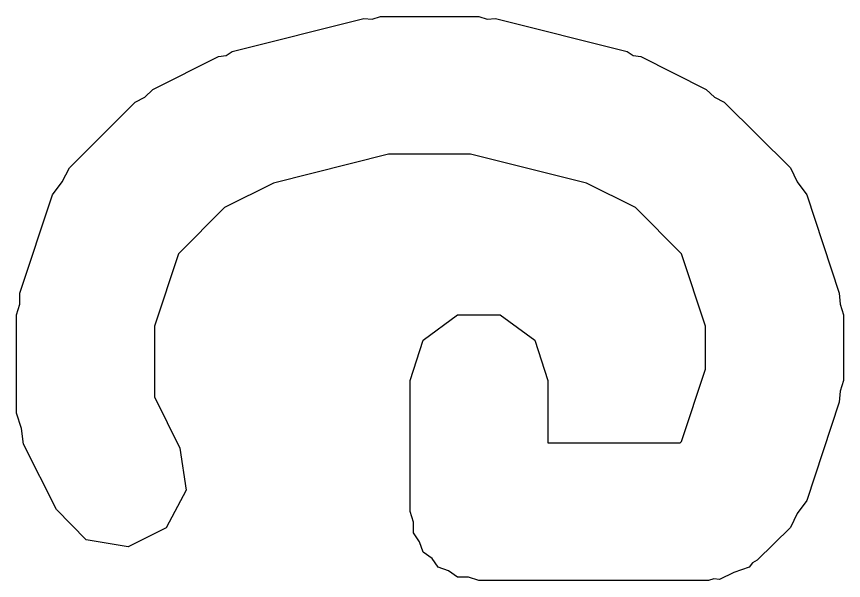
# Model space of a CAD drawing. Extents: x 102.4 to 200.2, y -128.1 to -62.9.
# Drawn here: x 191.028 to 192.228, y -87.386 to -86.567 of the extents above; entities that cross this region are included whole.
import ezdxf

# ---------------------------------------------------------------- set-up
doc = ezdxf.new("R2010")
doc.units = 0
doc.layers.add('BLACK', color=7, linetype='CONTINUOUS')

msp = doc.modelspace()

# ---------------------------------------------------------------- linework, layer by layer
at = {"layer": 'BLACK', "linetype": 'CONTINUOUS'}
for p, q in [((191.544, -86.5705), (191.556, -86.5667)), ((191.556, -86.5667), (191.699, -86.5667)), ((191.699, -86.5667), (191.711, -86.5705)), ((191.341, -86.6173), (191.532, -86.5697)), ((191.532, -86.5697), (191.544, -86.5705)), ((191.711, -86.5705), (191.723, -86.5697)), ((191.723, -86.5697), (191.914, -86.6173)), ((191.226, -86.6725), (191.321, -86.6248)), ((191.321, -86.6248), (191.332, -86.6232)), ((191.332, -86.6232), (191.341, -86.6173)), ((191.914, -86.6173), (191.923, -86.6232)), ((191.923, -86.6232), (191.934, -86.6248)), ((191.934, -86.6248), (192.029, -86.6725)), ((191.214, -86.6838), (191.226, -86.6725)), ((192.029, -86.6725), (192.041, -86.6838)), ((191.2, -86.6912), (191.214, -86.6838)), ((192.041, -86.6838), (192.055, -86.6912)), ((191.105, -86.7864), (191.2, -86.6912)), ((192.055, -86.6912), (192.151, -86.7864)), ((191.568, -86.7667), (191.401, -86.8086)), ((191.687, -86.7667), (191.568, -86.7667)), ((191.855, -86.8086), (191.687, -86.7667)), ((191.094, -86.807), (191.105, -86.7864)), ((192.151, -86.7864), (192.161, -86.807)), ((191.08, -86.8255), (191.094, -86.807)), ((192.161, -86.807), (192.175, -86.8255)), ((191.401, -86.8086), (191.33, -86.8441)), ((191.926, -86.8441), (191.855, -86.8086)), ((191.033, -86.9684), (191.08, -86.8255)), ((192.175, -86.8255), (192.222, -86.9684)), ((191.33, -86.8441), (191.263, -86.9112)), ((191.993, -86.9112), (191.926, -86.8441)), ((191.263, -86.9112), (191.228, -87.0162)), ((192.028, -87.0162), (191.993, -86.9112)), ((191.033, -86.9846), (191.033, -86.9684)), ((192.222, -86.9684), (192.223, -86.9846)), ((191.028, -87), (191.033, -86.9846)), ((192.223, -86.9846), (192.228, -87)), ((191.028, -87.1429), (191.028, -87)), ((192.228, -87), (192.228, -87.0952)), ((191.618, -87.0365), (191.668, -87.0001)), ((191.668, -87.0001), (191.73, -87.0001)), ((191.73, -87.0001), (191.78, -87.0365)), ((191.228, -87.0162), (191.228, -87.1192)), ((192.028, -87.079), (192.028, -87.0162)), ((191.599, -87.0952), (191.618, -87.0365)), ((191.78, -87.0365), (191.799, -87.0952)), ((191.993, -87.1841), (192.028, -87.079)), ((191.599, -87.2857), (191.599, -87.0952)), ((191.799, -87.0952), (191.799, -87.1857)), ((192.228, -87.0952), (192.223, -87.1107)), ((191.228, -87.1192), (191.265, -87.1934)), ((192.223, -87.1107), (192.222, -87.1269)), ((192.222, -87.1269), (192.175, -87.2697)), ((191.035, -87.1648), (191.028, -87.1429)), ((191.038, -87.1876), (191.035, -87.1648)), ((191.086, -87.2828), (191.038, -87.1876)), ((191.799, -87.1857), (191.991, -87.1857)), ((191.991, -87.1857), (191.993, -87.1841)), ((191.265, -87.1934), (191.274, -87.2545)), ((191.274, -87.2545), (191.245, -87.3093)), ((192.175, -87.2697), (192.161, -87.2883)), ((191.129, -87.3268), (191.086, -87.2828)), ((191.604, -87.3008), (191.599, -87.2857)), ((192.161, -87.2883), (192.151, -87.3088)), ((191.245, -87.3093), (191.19, -87.337)), ((191.604, -87.3166), (191.604, -87.3008)), ((192.151, -87.3088), (192.103, -87.3564)), ((191.613, -87.3294), (191.604, -87.3166)), ((191.19, -87.337), (191.129, -87.3268)), ((191.618, -87.3445), (191.613, -87.3294)), ((191.631, -87.3538), (191.618, -87.3445)), ((191.64, -87.3666), (191.631, -87.3538)), ((192.103, -87.3564), (192.096, -87.3601)), ((191.655, -87.3715), (191.64, -87.3666)), ((191.668, -87.3808), (191.655, -87.3715)), ((192.091, -87.3666), (192.069, -87.3739)), ((192.096, -87.3601), (192.091, -87.3666)), ((191.684, -87.3808), (191.668, -87.3808)), ((191.699, -87.3857), (191.684, -87.3808)), ((192.04, -87.3832), (192.032, -87.3857)), ((192.048, -87.3845), (192.04, -87.3832)), ((192.069, -87.3739), (192.048, -87.3845)), ((192.032, -87.3857), (191.699, -87.3857))]:
    msp.add_line(p, q, dxfattribs=at)

doc.saveas('drawing.dxf')
